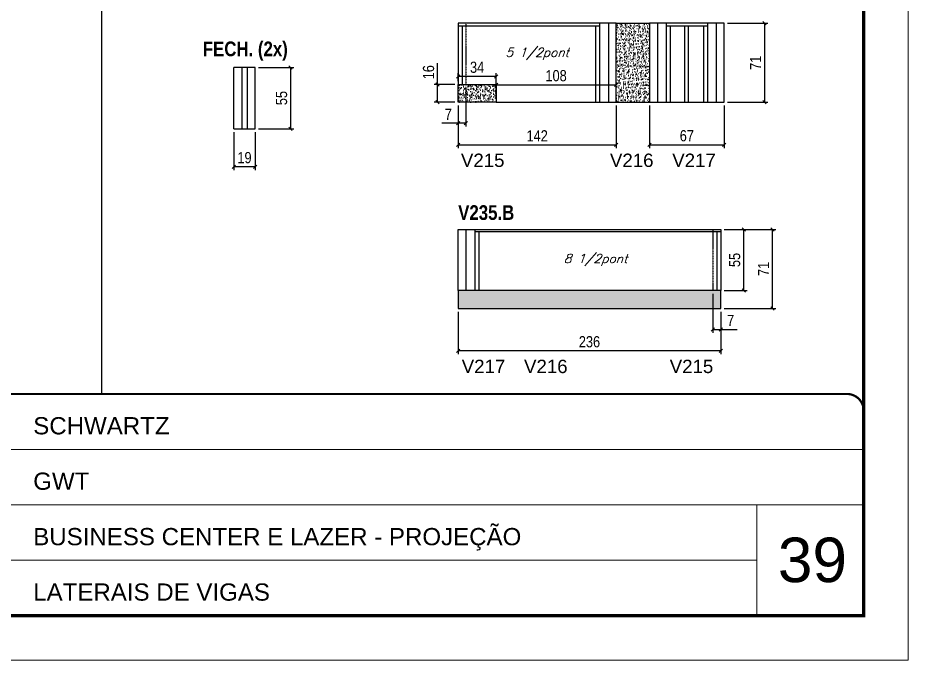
# Model space of a CAD drawing. Extents: x 2603 to 22413, y 1253 to 30260.
# Drawn here: x 6458 to 7258, y 18482 to 19059 of the extents above; entities that cross this region are included whole.
import ezdxf

# ---------------------------------------------------------------- set-up
doc = ezdxf.new("R2010")
doc.units = 0
for name, pattern in [('CONTINUO', [0]), ('DASHED', [0.75, 0.5, -0.25]), ('HIDDEN', [0.375, 0.25, -0.125])]:
    doc.linetypes.add(name, pattern=pattern)
for name, color, linetype in [('5', 5, 'Continuous'), ('COTA', 241, 'Continuous'), ('NOMENCLATURA', 7, 'Continuous'), ('Painéis', 200, 'Continuous'), ('SARR_2.2x7', 40, 'Continuous'), ('SARR_3.5x7', 81, 'Continuous'), ('texto', 7, 'Continuous')]:
    doc.layers.add(name, color=color, linetype=linetype)
for name, color, linetype, lineweight in [('CARIMBO', 255, 'Continuous', 9), ('Folhas', 255, 'Continuous', 9), ('SARRAFO DE PRESSAO', 251, 'DASHED', 9)]:
    doc.layers.add(name, color=color, linetype=linetype, lineweight=lineweight)
doc.styles.add('ARIAL', font='arial.ttf')
doc.styles.add('COTA TECNICA', font='techl___.ttf', dxfattribs={"height": 10})
doc.styles.add('Romans', font='romans.shx')
doc.styles.get("Standard").update_dxf_attribs({"font": 'arial.ttf'})
doc.styles.add('TECNICA', font='techb___.ttf', dxfattribs={"height": 10})
doc.dimstyles.new('PAINEL', dxfattribs={"dimtxt": 10, "dimasz": 3, "dimexe": 3, "dimexo": 3, "dimgap": 3, "dimtad": 1, "dimdec": 1, "dimzin": 12, "dimdsep": 46, "dimtxsty": 'COTA TECNICA', "dimblk1": 'OBLIQUE', "dimblk2": 'OBLIQUE', "dimsah": 1, "dimcen": 0.9, "dimclrd": 4, "dimclre": 4, "dimclrt": 240, "dimadec": 1, "dimazin": 3, "dimtfac": 1, "dimtdec": 1, "dimtmove": 0, "dimatfit": 3, "dimfxl": 1, "dimtolj": 1, "dimtzin": 12, "dimarcsym": 0})
pattern_1 = [(50, (-122738.4726, -3224.9393), (5.46554007, -0.47817257), [0.5715, -6.2865]), (355, (-122738.4726, -3224.9393), (-1.05730264, 5.73170536), [0.4572, -5.02921753]), (100.4514447, (-122738.017, -3224.979), (4.40823741, 5.25353256), [0.48570026, -5.34270734]), (46.1842, (-122738.4726, -3223.415), (8.13237123, -1.26126984), [0.85725, -9.42975]), (96.6355576, (-122737.795, -3223.5204), (7.122124, 7.42278374), [0.7285507, -8.01406824]), (351.184151, (-122738.473, -3223.415), (7.122124, 7.42278374), [0.685799, -7.54379196]), (21, (-122737.7106, -3223.7963), (4.54843174, -3.06795595), [0.5715, -6.2865]), (326, (-122737.7106, -3223.7963), (1.85406085, 5.52563898), [0.4572, -5.0292]), (71.451445, (-122737.3316, -3224.052), (6.40249258, 2.45768307), [0.48570026, -5.34269813]), (37.5, (-122738.4726, -3224.9393), (0.092658098, 2.536651166), [0, -4.96824, 0, -5.1054, 0, -5.04825]), (7.5, (-122738.4726, -3224.9393), (2.004589875, 3.005417245), [0, -2.91084, 0, -4.85394, 0, -1.92405]), (327.5, (-122740.1719, -3224.9393), (4.067717855, -0.17186232), [0, -1.905, 0, -5.9436, 0, -7.8867]), (317.5, (-122740.934, -3224.9393), (4.44387544, 0.76279473), [0, -2.4765, 0, -3.94716, 0, -5.6007])]

# ---------------------------------------------------------------- blocks, each defined once
blk = doc.blocks.new('9999999999')
at = {"color": 30, "linetype": 'CONTINUO'}
for p, q in [((98564.56, 34379.64), (99583.98, 34379.64)), ((98564.56, 34329.83), (99487.98, 34329.83)), ((99583.98, 34329.83), (99487.98, 34329.83)), ((99487.98, 34329.83), (99487.98, 34230.21)), ((98564.56, 34280.02), (99487.98, 34280.02))]:
    blk.add_line(p, q, dxfattribs=at)
at = {"color": 30, "linetype": 'CONTINUO', "const_width": 2}
blk.add_lwpolyline([(99583.98, 34230.21), (99583.98, 34414.45, 0.414214), (99568.98, 34429.45), (98228.98, 34429.45, 0.414214), (98213.98, 34414.45), (98213.98, 34245.21, 0.414214), (98228.98, 34230.21), (99583.98, 34230.21)], format="xyb", dxfattribs=at)
at = {"layer": 'Folhas'}
blk.add_lwpolyline([(98138.98, 34190.21), (99623.98, 34190.21), (99623.98, 35240.21), (98138.98, 35240.21)], close=True, dxfattribs=at)
at = {"layer": 'Folhas', "color": 30, "const_width": 3}
blk.add_lwpolyline([(98213.98, 34230.21), (99583.98, 34230.21), (99583.98, 35200.21), (98213.98, 35200.21)], close=True, dxfattribs=at)
at = {"color": 7, "linetype": 'Continuous', "ltscale": 5, "style": 'ARIAL'}
for s, height, p in [('SCHWARTZ', 15.483, (98837.68, 34393.13)), ('GWT', 15.483, (98837.68, 34343.32)), ('BUSINESS CENTER E LAZER - PROJEÇÃO', 15.4829, (98837.68, 34293.51)), ('LATERAIS DE VIGAS', 15.4829, (98837.68, 34243.7))]:
    blk.add_text(s, height=height, dxfattribs=at).set_placement(p)
blk = doc.blocks.new('_Oblique')
at = {"color": 0, "linetype": 'ByBlock', "lineweight": -2}
blk.add_line((-0.5, -0.5), (0.5, 0.5), dxfattribs=at)
blk = doc.blocks.new('*D2112')
at = {"layer": 'COTA', "color": 4, "linetype": 'ByBlock', "lineweight": -2, "transparency": 16777216}
for p, q in [((6652.02, 18956.6), (6652.02, 18922.46)), ((6671.02, 18956.6), (6671.02, 18922.46)), ((6671.02, 18925.46), (6652.02, 18925.46))]:
    blk.add_line(p, q, dxfattribs=at)
at = {"layer": 'Defpoints', "color": 0, "linetype": 'ByBlock', "transparency": 16777216}
for p in [(6652.02, 18959.6), (6671.02, 18959.6), (6652.02, 18925.46)]:
    blk.add_point(p, dxfattribs=at)
at = {"layer": 'COTA', "color": 4, "linetype": 'ByBlock', "lineweight": -2, "transparency": 16777216, "xscale": 3, "yscale": 3, "zscale": 3, "rotation": 180}
blk.add_blockref('_Oblique', (6652.02, 18925.46), dxfattribs=at)
at = {"layer": 'COTA', "color": 4, "linetype": 'ByBlock', "lineweight": -2, "transparency": 16777216, "xscale": 3, "yscale": 3, "zscale": 3}
blk.add_blockref('_Oblique', (6671.02, 18925.46), dxfattribs=at)
at = {"layer": 'COTA', "color": 240, "linetype": 'ByBlock', "transparency": 16777216, "insert": (6661.52, 18933.55), "char_height": 10, "attachment_point": 5, "style": 'COTA TECNICA'}
blk.add_mtext('\\A1;19', dxfattribs=at)
blk = doc.blocks.new('*D2113')
at = {"layer": 'COTA', "color": 4, "linetype": 'ByBlock', "lineweight": -2, "transparency": 16777216}
for p, q in [((6674.02, 19014.6), (6705.97, 19014.6)), ((6702.97, 19014.6), (6702.97, 18959.6)), ((6674.02, 18959.6), (6705.97, 18959.6))]:
    blk.add_line(p, q, dxfattribs=at)
at = {"layer": 'Defpoints', "color": 0, "linetype": 'ByBlock', "transparency": 16777216}
for p in [(6671.02, 19014.6), (6671.02, 18959.6), (6702.97, 18959.6)]:
    blk.add_point(p, dxfattribs=at)
at = {"layer": 'COTA', "color": 4, "linetype": 'ByBlock', "lineweight": -2, "transparency": 16777216, "xscale": 3, "yscale": 3, "zscale": 3}
for p, rotation in [((6702.97, 19014.6), 90), ((6702.97, 18959.6), 270)]:
    blk.add_blockref('_Oblique', p, dxfattribs=dict(at, rotation=rotation))
at = {"layer": 'COTA', "color": 240, "linetype": 'ByBlock', "transparency": 16777216, "insert": (6694.86, 18987.1), "char_height": 10, "attachment_point": 5, "rotation": 90, "style": 'COTA TECNICA'}
blk.add_mtext('\\A1;55', dxfattribs=at)
blk = doc.blocks.new('*D351')
at = {"layer": 'COTA', "color": 4, "linetype": 'ByBlock', "lineweight": -2, "transparency": 16777216}
for p, q in [((7025.55, 18980.34), (7025.55, 18942.12)), ((7092.55, 18980.34), (7092.55, 18942.12)), ((7025.55, 18945.12), (7092.55, 18945.12))]:
    blk.add_line(p, q, dxfattribs=at)
at = {"layer": 'Defpoints', "color": 0, "linetype": 'ByBlock', "transparency": 16777216}
for p in [(7025.55, 18983.34), (7092.55, 18983.34), (7092.55, 18945.12)]:
    blk.add_point(p, dxfattribs=at)
at = {"layer": 'COTA', "color": 4, "linetype": 'ByBlock', "lineweight": -2, "transparency": 16777216, "xscale": 3, "yscale": 3, "zscale": 3, "rotation": 180}
blk.add_blockref('_Oblique', (7025.55, 18945.12), dxfattribs=at)
at = {"layer": 'COTA', "color": 4, "linetype": 'ByBlock', "lineweight": -2, "transparency": 16777216, "xscale": 3, "yscale": 3, "zscale": 3}
blk.add_blockref('_Oblique', (7092.55, 18945.12), dxfattribs=at)
at = {"layer": 'COTA', "color": 240, "linetype": 'ByBlock', "transparency": 16777216, "insert": (7059.05, 18953.22), "char_height": 10, "attachment_point": 5, "style": 'COTA TECNICA'}
blk.add_mtext('\\A1;67', dxfattribs=at)
blk = doc.blocks.new('*D352')
at = {"layer": 'COTA', "color": 4, "linetype": 'ByBlock', "lineweight": -2, "transparency": 16777216}
for p, q in [((6853.55, 18980.34), (6853.55, 18942.12)), ((6995.55, 18980.34), (6995.55, 18942.12)), ((6853.55, 18945.12), (6995.55, 18945.12))]:
    blk.add_line(p, q, dxfattribs=at)
at = {"layer": 'Defpoints', "color": 0, "linetype": 'ByBlock', "transparency": 16777216}
for p in [(6853.55, 18983.34), (6995.55, 18983.34), (6995.55, 18945.12)]:
    blk.add_point(p, dxfattribs=at)
at = {"layer": 'COTA', "color": 4, "linetype": 'ByBlock', "lineweight": -2, "transparency": 16777216, "xscale": 3, "yscale": 3, "zscale": 3, "rotation": 180}
blk.add_blockref('_Oblique', (6853.55, 18945.12), dxfattribs=at)
at = {"layer": 'COTA', "color": 4, "linetype": 'ByBlock', "lineweight": -2, "transparency": 16777216, "xscale": 3, "yscale": 3, "zscale": 3}
blk.add_blockref('_Oblique', (6995.55, 18945.12), dxfattribs=at)
at = {"layer": 'COTA', "color": 240, "linetype": 'ByBlock', "transparency": 16777216, "insert": (6924.55, 18953.19), "char_height": 10, "attachment_point": 5, "style": 'COTA TECNICA'}
blk.add_mtext('\\A1;142', dxfattribs=at)
blk = doc.blocks.new('*D1930')
at = {"layer": 'COTA', "color": 4, "linetype": 'ByBlock', "lineweight": -2, "transparency": 16777216}
for p, q in [((6860.55, 18996.34), (6860.55, 18961.47)), ((6853.55, 18980.34), (6853.55, 18961.47)), ((6853.55, 18964.47), (6838.82, 18964.47)), ((6860.55, 18964.47), (6853.55, 18964.47))]:
    blk.add_line(p, q, dxfattribs=at)
at = {"layer": 'Defpoints', "color": 0, "linetype": 'ByBlock', "transparency": 16777216}
for p in [(6860.55, 18999.34), (6853.55, 18983.34), (6853.55, 18964.47)]:
    blk.add_point(p, dxfattribs=at)
at = {"layer": 'COTA', "color": 4, "linetype": 'ByBlock', "lineweight": -2, "transparency": 16777216, "xscale": 3, "yscale": 3, "zscale": 3, "rotation": 180}
blk.add_blockref('_Oblique', (6853.55, 18964.47), dxfattribs=at)
at = {"layer": 'COTA', "color": 4, "linetype": 'ByBlock', "lineweight": -2, "transparency": 16777216, "xscale": 3, "yscale": 3, "zscale": 3}
blk.add_blockref('_Oblique', (6860.55, 18964.47), dxfattribs=at)
at = {"layer": 'COTA', "color": 240, "linetype": 'ByBlock', "transparency": 16777216, "insert": (6844.68, 18972.54), "char_height": 10, "attachment_point": 5, "style": 'COTA TECNICA'}
blk.add_mtext('\\A1;7', dxfattribs=at)
blk = doc.blocks.new('*D1931')
at = {"layer": 'COTA', "color": 4, "linetype": 'ByBlock', "lineweight": -2, "transparency": 16777216}
for p, q in [((6853.55, 19002.34), (6853.55, 19009.52)), ((6887.55, 19006.52), (6853.55, 19006.52)), ((6887.55, 19002.34), (6887.55, 19009.52))]:
    blk.add_line(p, q, dxfattribs=at)
at = {"layer": 'Defpoints', "color": 0, "linetype": 'ByBlock', "transparency": 16777216}
for p in [(6853.55, 19006.52), (6853.55, 18999.34), (6887.55, 18999.34)]:
    blk.add_point(p, dxfattribs=at)
at = {"layer": 'COTA', "color": 4, "linetype": 'ByBlock', "lineweight": -2, "transparency": 16777216, "xscale": 3, "yscale": 3, "zscale": 3, "rotation": 180}
blk.add_blockref('_Oblique', (6853.55, 19006.52), dxfattribs=at)
at = {"layer": 'COTA', "color": 4, "linetype": 'ByBlock', "lineweight": -2, "transparency": 16777216, "xscale": 3, "yscale": 3, "zscale": 3}
blk.add_blockref('_Oblique', (6887.55, 19006.52), dxfattribs=at)
at = {"layer": 'COTA', "color": 240, "linetype": 'ByBlock', "transparency": 16777216, "insert": (6870.55, 19014.74), "char_height": 10, "attachment_point": 5, "style": 'COTA TECNICA'}
blk.add_mtext('\\A1;34', dxfattribs=at)
blk = doc.blocks.new('*D1932')
at = {"layer": 'COTA', "color": 4, "linetype": 'ByBlock', "lineweight": -2, "transparency": 16777216}
for p, q in [((7095.55, 19054.34), (7131.84, 19054.34)), ((7128.84, 19054.34), (7128.84, 18983.34)), ((7095.55, 18983.34), (7131.84, 18983.34))]:
    blk.add_line(p, q, dxfattribs=at)
at = {"layer": 'Defpoints', "color": 0, "linetype": 'ByBlock', "transparency": 16777216}
for p in [(7092.55, 19054.34), (7092.55, 18983.34), (7128.84, 18983.34)]:
    blk.add_point(p, dxfattribs=at)
at = {"layer": 'COTA', "color": 4, "linetype": 'ByBlock', "lineweight": -2, "transparency": 16777216, "xscale": 3, "yscale": 3, "zscale": 3}
for p, rotation in [((7128.84, 19054.34), 90), ((7128.84, 18983.34), 270)]:
    blk.add_blockref('_Oblique', p, dxfattribs=dict(at, rotation=rotation))
at = {"layer": 'COTA', "color": 240, "linetype": 'ByBlock', "transparency": 16777216, "insert": (7120.77, 19018.84), "char_height": 10, "attachment_point": 5, "rotation": 90, "style": 'COTA TECNICA'}
blk.add_mtext('\\A1;71', dxfattribs=at)
blk = doc.blocks.new('*D353')
at = {"layer": 'COTA', "color": 4, "linetype": 'ByBlock', "lineweight": -2, "transparency": 16777216}
for p, q in [((6853.55, 18795.12), (6853.55, 18756.9)), ((7089.55, 18795.12), (7089.55, 18756.9)), ((7089.55, 18759.9), (6853.55, 18759.9))]:
    blk.add_line(p, q, dxfattribs=at)
at = {"layer": 'Defpoints', "color": 0, "linetype": 'ByBlock', "transparency": 16777216}
for p in [(6853.55, 18798.12), (7089.55, 18798.12), (6853.55, 18759.9)]:
    blk.add_point(p, dxfattribs=at)
at = {"layer": 'COTA', "color": 4, "linetype": 'ByBlock', "lineweight": -2, "transparency": 16777216, "xscale": 3, "yscale": 3, "zscale": 3, "rotation": 180}
blk.add_blockref('_Oblique', (6853.55, 18759.9), dxfattribs=at)
at = {"layer": 'COTA', "color": 4, "linetype": 'ByBlock', "lineweight": -2, "transparency": 16777216, "xscale": 3, "yscale": 3, "zscale": 3}
blk.add_blockref('_Oblique', (7089.55, 18759.9), dxfattribs=at)
at = {"layer": 'COTA', "color": 240, "linetype": 'ByBlock', "transparency": 16777216, "insert": (6971.55, 18768.11), "char_height": 10, "attachment_point": 5, "style": 'COTA TECNICA'}
blk.add_mtext('\\A1;236', dxfattribs=at)
blk = doc.blocks.new('*D1933')
at = {"layer": 'COTA', "color": 4, "linetype": 'ByBlock', "lineweight": -2, "transparency": 16777216}
for p, q in [((7082.55, 18811.12), (7082.55, 18776.24)), ((7089.55, 18795.12), (7089.55, 18776.24)), ((7082.55, 18779.24), (7089.55, 18779.24)), ((7089.55, 18779.24), (7104.28, 18779.24))]:
    blk.add_line(p, q, dxfattribs=at)
at = {"layer": 'Defpoints', "color": 0, "linetype": 'ByBlock', "transparency": 16777216}
for p in [(7082.55, 18814.12), (7089.55, 18798.12), (7089.55, 18779.24)]:
    blk.add_point(p, dxfattribs=at)
at = {"layer": 'COTA', "color": 4, "linetype": 'ByBlock', "lineweight": -2, "transparency": 16777216, "xscale": 3, "yscale": 3, "zscale": 3, "rotation": 180}
blk.add_blockref('_Oblique', (7082.55, 18779.24), dxfattribs=at)
at = {"layer": 'COTA', "color": 4, "linetype": 'ByBlock', "lineweight": -2, "transparency": 16777216, "xscale": 3, "yscale": 3, "zscale": 3}
blk.add_blockref('_Oblique', (7089.55, 18779.24), dxfattribs=at)
at = {"layer": 'COTA', "color": 240, "linetype": 'ByBlock', "transparency": 16777216, "insert": (7098.41, 18787.32), "char_height": 10, "attachment_point": 5, "style": 'COTA TECNICA'}
blk.add_mtext('\\A1;7', dxfattribs=at)
blk = doc.blocks.new('*D1934')
at = {"layer": 'COTA', "color": 4, "linetype": 'ByBlock', "lineweight": -2, "transparency": 16777216}
for p, q in [((7092.55, 18869.12), (7139.04, 18869.12)), ((7136.04, 18798.12), (7136.04, 18869.12)), ((7092.55, 18798.12), (7139.04, 18798.12))]:
    blk.add_line(p, q, dxfattribs=at)
at = {"layer": 'Defpoints', "color": 0, "linetype": 'ByBlock', "transparency": 16777216}
for p in [(7089.55, 18869.12), (7136.04, 18869.12), (7089.55, 18798.12)]:
    blk.add_point(p, dxfattribs=at)
at = {"layer": 'COTA', "color": 4, "linetype": 'ByBlock', "lineweight": -2, "transparency": 16777216, "xscale": 3, "yscale": 3, "zscale": 3}
for p, rotation in [((7136.04, 18869.12), 90), ((7136.04, 18798.12), 270)]:
    blk.add_blockref('_Oblique', p, dxfattribs=dict(at, rotation=rotation))
at = {"layer": 'COTA', "color": 240, "linetype": 'ByBlock', "transparency": 16777216, "insert": (7127.97, 18833.62), "char_height": 10, "attachment_point": 5, "rotation": 90, "style": 'COTA TECNICA'}
blk.add_mtext('\\A1;71', dxfattribs=at)
blk = doc.blocks.new('*D1524')
at = {"layer": 'COTA', "color": 4, "linetype": 'ByBlock', "lineweight": -2, "transparency": 16777216}
for p, q in [((6835.04, 18999.34), (6835.04, 19018.36)), ((6850.55, 18999.34), (6832.04, 18999.34)), ((6835.04, 18983.34), (6835.04, 18999.34)), ((6850.55, 18983.34), (6832.04, 18983.34))]:
    blk.add_line(p, q, dxfattribs=at)
at = {"layer": 'Defpoints', "color": 0, "linetype": 'ByBlock', "transparency": 16777216}
for p in [(6835.04, 18999.34), (6853.55, 18999.34), (6853.55, 18983.34)]:
    blk.add_point(p, dxfattribs=at)
at = {"layer": 'COTA', "color": 4, "linetype": 'ByBlock', "lineweight": -2, "transparency": 16777216, "xscale": 3, "yscale": 3, "zscale": 3}
for p, rotation in [((6835.04, 18999.34), 90), ((6835.04, 18983.34), 270)]:
    blk.add_blockref('_Oblique', p, dxfattribs=dict(at, rotation=rotation))
at = {"layer": 'COTA', "color": 240, "linetype": 'ByBlock', "transparency": 16777216, "insert": (6826.94, 19010.35), "char_height": 10, "attachment_point": 5, "rotation": 90, "style": 'COTA TECNICA'}
blk.add_mtext('\\A1;16', dxfattribs=at)
blk = doc.blocks.new('*D3247')
at = {"layer": 'COTA', "color": 4, "lineweight": -2, "transparency": 16777216}
for p, q in [((7092.55, 18869.12), (7113.15, 18869.12)), ((7110.15, 18814.12), (7110.15, 18869.12)), ((7092.55, 18814.12), (7113.15, 18814.12))]:
    blk.add_line(p, q, dxfattribs=at)
at = {"layer": 'Defpoints', "color": 0, "transparency": 16777216}
for p in [(7089.55, 18869.12), (7110.15, 18869.12), (7089.55, 18814.12)]:
    blk.add_point(p, dxfattribs=at)
at = {"layer": 'COTA', "color": 4, "lineweight": -2, "transparency": 16777216, "xscale": 3, "yscale": 3, "zscale": 3}
for p, rotation in [((7110.15, 18869.12), 90), ((7110.15, 18814.12), 270)]:
    blk.add_blockref('_Oblique', p, dxfattribs=dict(at, rotation=rotation))
at = {"layer": 'COTA', "color": 240, "transparency": 16777216, "insert": (7102.04, 18841.62), "char_height": 10, "attachment_point": 5, "rotation": 90, "style": 'COTA TECNICA'}
blk.add_mtext('\\A1;55', dxfattribs=at)
blk = doc.blocks.new('*D3316')
at = {"layer": 'COTA', "color": 4, "lineweight": -2, "transparency": 16777216}
for p, q in [((6887.55, 18986.34), (6887.55, 19002.07)), ((6887.55, 18999.07), (6995.55, 18999.07)), ((6995.55, 18986.34), (6995.55, 19002.07))]:
    blk.add_line(p, q, dxfattribs=at)
at = {"layer": 'Defpoints', "color": 0, "transparency": 16777216}
for p in [(6995.55, 18999.07), (6887.55, 18983.34), (6995.55, 18983.34)]:
    blk.add_point(p, dxfattribs=at)
at = {"layer": 'COTA', "color": 4, "lineweight": -2, "transparency": 16777216, "xscale": 3, "yscale": 3, "zscale": 3, "rotation": 180}
blk.add_blockref('_Oblique', (6887.55, 18999.07), dxfattribs=at)
at = {"layer": 'COTA', "color": 4, "lineweight": -2, "transparency": 16777216, "xscale": 3, "yscale": 3, "zscale": 3}
blk.add_blockref('_Oblique', (6995.55, 18999.07), dxfattribs=at)
at = {"layer": 'COTA', "color": 240, "transparency": 16777216, "insert": (6941.55, 19007.19), "char_height": 10, "attachment_point": 5, "style": 'COTA TECNICA'}
blk.add_mtext('\\A1;108', dxfattribs=at)

msp = doc.modelspace()

# ---------------------------------------------------------------- hatches: boundary and pattern name
at = {"layer": 'COTA', "linetype": 'ByBlock'}
h = msp.add_hatch(dxfattribs=at)
h.set_pattern_fill('AR-CONC', color=256, scale=0.03)
h.set_pattern_definition(pattern_1)
h.paths.add_polyline_path([(6995.55, 18983.34), (7025.55, 18983.34), (7025.55, 19054.34), (6995.55, 19054.34)])
h = msp.add_hatch(dxfattribs=at)
h.set_pattern_fill('AR-CONC', color=256, scale=0.03)
h.set_pattern_definition(pattern_1)
h.paths.add_polyline_path([(6887.55, 18983.34), (6887.55, 18999.34), (6853.55, 18999.34), (6853.55, 18983.34)])
h = msp.add_hatch(dxfattribs=at)
h.set_pattern_fill('AR-CONC', color=256, scale=0.03)
h.set_pattern_definition([(50, (-122745.4726, -3410.161), (5.46554007, -0.47817257), [0.5715, -6.2865]), (355, (-122745.4726, -3410.161), (-1.05730264, 5.73170536), [0.4572, -5.02921753]), (100.4514447, (-122745.017, -3410.2007), (4.40823741, 5.25353256), [0.48570026, -5.34270734]), (46.1842, (-122745.4726, -3408.637), (8.13237123, -1.26126984), [0.85725, -9.42975]), (96.6355576, (-122744.795, -3408.742), (7.122124, 7.42278374), [0.7285507, -8.01406824]), (351.184151, (-122745.473, -3408.637), (7.122124, 7.42278374), [0.685799, -7.54379196]), (21, (-122744.7106, -3409.018), (4.54843174, -3.06795595), [0.5715, -6.2865]), (326, (-122744.7106, -3409.018), (1.85406085, 5.52563898), [0.4572, -5.0292]), (71.451445, (-122744.3316, -3409.2735), (6.40249258, 2.45768307), [0.48570026, -5.34269813]), (37.5, (-122745.4726, -3410.1608), (0.092658098, 2.536651166), [0, -4.96824, 0, -5.1054, 0, -5.04825]), (7.5, (-122745.4726, -3410.1608), (2.004589875, 3.005417245), [0, -2.91084, 0, -4.85394, 0, -1.92405]), (327.5, (-122747.1719, -3410.1608), (4.067717855, -0.17186232), [0, -1.905, 0, -5.9436, 0, -7.8867]), (317.5, (-122747.934, -3410.161), (4.44387544, 0.76279473), [0, -2.4765, 0, -3.94716, 0, -5.6007])])
h.paths.add_polyline_path([(7089.55, 18798.12), (7089.55, 18814.12), (6853.55, 18814.12), (6853.55, 18798.12)])

# ---------------------------------------------------------------- linework, layer by layer
for p, q in [((6532.97, 19492), (6532.97, 18721.24)), ((6995.55, 19054.34), (7025.55, 19054.34)), ((6853.55, 18983.34), (6853.55, 18999.34)), ((6887.55, 18983.34), (6853.55, 18983.34)), ((6995.55, 18983.34), (7025.55, 18983.34)), ((6853.55, 18814.12), (6853.55, 18798.12)), ((7089.55, 18798.12), (7089.55, 18814.12)), ((6853.55, 18798.12), (7089.55, 18798.12))]:
    msp.add_line(p, q, dxfattribs=at)
at = {"layer": 'Painéis', "linetype": 'Continuous'}
for p, q in [((6995.55, 19054.34), (6853.55, 19054.34)), ((6853.55, 19054.34), (6853.55, 18999.34)), ((6995.55, 18983.34), (6995.55, 19054.34)), ((6652.02, 18959.6), (6652.02, 19014.6)), ((6671.02, 19014.6), (6652.02, 19014.6)), ((6671.02, 18959.6), (6671.02, 19014.6)), ((6853.55, 18999.34), (6887.55, 18999.34)), ((6887.55, 18999.34), (6887.55, 18983.34)), ((6887.55, 18983.34), (6995.55, 18983.34)), ((6652.02, 18959.6), (6671.02, 18959.6)), ((6853.55, 18869.12), (7089.55, 18869.12)), ((6853.55, 18814.12), (6853.55, 18869.12)), ((7089.55, 18869.12), (7089.55, 18814.12)), ((7089.55, 18814.12), (6853.55, 18814.12))]:
    msp.add_line(p, q, dxfattribs=at)
msp.add_lwpolyline([(7092.55, 19054.34), (7025.55, 19054.34), (7025.55, 18983.34), (7092.55, 18983.34)], close=True, dxfattribs=at)
at = {"layer": 'SARR_2.2x7', "linetype": 'Continuous'}
for p, q in [((6853.55, 19052.14), (6980.55, 19052.14)), ((6988.55, 19054.34), (6988.55, 18983.34)), ((7032.55, 19054.34), (7032.55, 18983.34)), ((7040.55, 19052.14), (7077.55, 19052.14)), ((7085.55, 19054.34), (7085.55, 18983.34)), ((6659.02, 19014.6), (6659.02, 18959.6)), ((6664.02, 19014.6), (6664.02, 18959.6)), ((6860.55, 18869.12), (6860.55, 18814.12)), ((7089.55, 18866.92), (6868.55, 18866.92))]:
    msp.add_line(p, q, dxfattribs=at)
at = {"layer": 'SARR_2.2x7', "linetype": 'HIDDEN'}
for p, q in [((6860.55, 19054.34), (6860.55, 18999.34)), ((7082.55, 18869.12), (7082.55, 18814.12))]:
    msp.add_line(p, q, dxfattribs=at)
at = {"layer": 'SARR_3.5x7'}
for p, q in [((6857.05, 19052.14), (6857.05, 18999.34)), ((6977.05, 19052.14), (6977.05, 18983.34)), ((6980.55, 19054.34), (6980.55, 18983.34)), ((7040.55, 19054.34), (7040.55, 18983.34)), ((7044.05, 19052.14), (7044.05, 18983.34)), ((7056.88, 19052.14), (7056.88, 18983.34)), ((7060.38, 19052.14), (7060.38, 18983.34)), ((7074.05, 19052.14), (7074.05, 18983.34)), ((7077.55, 19054.34), (7077.55, 18983.34)), ((6868.55, 18869.12), (6868.55, 18814.12)), ((6872.05, 18866.92), (6872.05, 18814.12)), ((7086.05, 18866.92), (7086.05, 18814.12))]:
    msp.add_line(p, q, dxfattribs=at)

# ---------------------------------------------------------------- block references
at = {"layer": 'SARRAFO DE PRESSAO', "color": 6, "linetype": 'ByBlock'}
msp.add_blockref('9999999999', (-92366.01, -15708.21), dxfattribs=at)

# ---------------------------------------------------------------- texts
at = {"layer": '5', "linetype": 'Continuous'}
for s, rotation, p in [('V215', 0.00004, (6856.01, 18925.22)), ('V216', 0.00004, (6989.94, 18925.22)), ('V217', 0.00004, (7045.93, 18925.22)), ('V217', 359.99996, (6856.74, 18740)), ('V216', 359.99996, (6912.73, 18740)), ('V215', 359.99996, (7043.66, 18740))]:
    msp.add_text(s, height=12, rotation=rotation, dxfattribs=at).set_placement(p)
at = {"layer": 'CARIMBO', "style": 'ARIAL'}
msp.add_text('39', height=40, dxfattribs=at).set_placement((7140.83, 18552.14))
at = {"layer": 'NOMENCLATURA', "style": 'TECNICA'}
for s, p in [('FECH. (2x)', (6624.02, 19024.73)), ('V235.B', (6853.55, 18877.64))]:
    msp.add_text(s, height=13.2, dxfattribs=at).set_placement(p)
at = {"layer": 'texto', "color": 2, "char_height": 8, "attachment_point": 5, "style": 'Romans'}
for s, insert in [('{\\Q19;\\C256;5 1/2pont}', (6924.55, 19026.84)), ('{\\Q19;\\C256;8 1/2pont}', (6977.05, 18841.62))]:
    msp.add_mtext(s, dxfattribs=dict(at, insert=insert))

# ---------------------------------------------------------------- dimensions: what is measured, and where the dimension line sits
at = {"layer": 'COTA', "linetype": 'ByBlock'}
for base, p1, p2, angle, picture, middle in [((7128.84, 18983.34), (7092.55, 19054.34), (7092.55, 18983.34), 90, '*D1932', (7120.77, 19018.84)), ((6853.55, 19006.52), (6887.55, 18999.34), (6853.55, 18999.34), 180, '*D1931', (6870.55, 19014.74)), ((6702.97, 18959.6), (6671.02, 19014.6), (6671.02, 18959.6), 90, '*D2113', (6694.86, 18987.1)), ((6835.04, 18999.34), (6853.55, 18983.34), (6853.55, 18999.34), 90, '*D1524', (6826.94, 19010.35)), ((6853.55, 18964.47), (6860.55, 18999.34), (6853.55, 18983.34), 180, '*D1930', (6844.68, 18972.54)), ((7136.04, 18869.12), (7089.55, 18798.12), (7089.55, 18869.12), 90, '*D1934', (7127.97, 18833.62)), ((6853.55, 18759.9), (7089.55, 18798.12), (6853.55, 18798.12), 180, '*D353', (6971.55, 18768.11))]:
    dim = msp.add_linear_dim(base=base, p1=p1, p2=p2, angle=angle, dimstyle='PAINEL', dxfattribs=at)
    dim.commit()
    dim.dimension.update_dxf_attribs({"geometry": picture, "text_midpoint": middle})
at = {"layer": 'COTA'}
dim = msp.add_linear_dim(base=(6995.55, 18999.07), p1=(6887.55, 18983.34), p2=(6995.55, 18983.34), dimstyle='PAINEL', dxfattribs=at)
dim.commit()
dim.dimension.update_dxf_attribs({"geometry": '*D3316', "text_midpoint": (6941.55, 19007.19)})
at = {"layer": 'COTA', "linetype": 'ByBlock'}
for base, p1, p2, picture, middle in [((6995.55, 18945.12), (6853.55, 18983.34), (6995.55, 18983.34), '*D352', (6924.55, 18953.19)), ((7092.55, 18945.12), (7025.55, 18983.34), (7092.55, 18983.34), '*D351', (7059.05, 18953.22)), ((6652.02, 18925.46), (6671.02, 18959.6), (6652.02, 18959.6), '*D2112', (6661.52, 18933.55)), ((7089.55, 18779.24), (7082.55, 18814.12), (7089.55, 18798.12), '*D1933', (7098.41, 18787.32))]:
    dim = msp.add_linear_dim(base=base, p1=p1, p2=p2, dimstyle='PAINEL', dxfattribs=at)
    dim.commit()
    dim.dimension.update_dxf_attribs({"geometry": picture, "text_midpoint": middle})
at = {"layer": 'COTA'}
dim = msp.add_linear_dim(base=(7110.15, 18869.12), p1=(7089.55, 18814.12), p2=(7089.55, 18869.12), angle=90, dimstyle='PAINEL', dxfattribs=at)
dim.commit()
dim.dimension.update_dxf_attribs({"geometry": '*D3247', "text_midpoint": (7102.04, 18841.62)})

doc.saveas('drawing.dxf')
